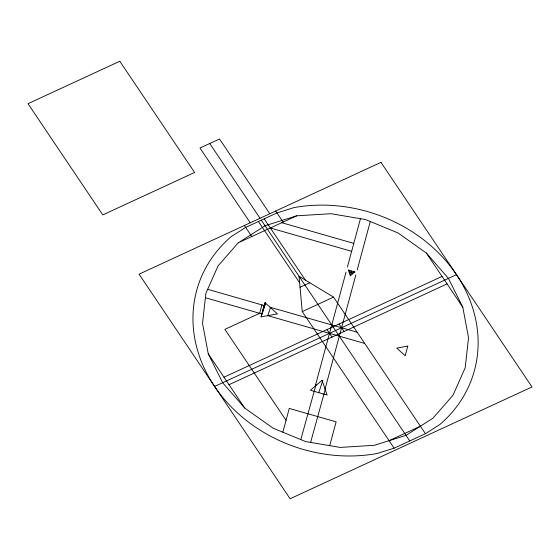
<?xml version="1.0" encoding="UTF-8"?>
<svg xmlns="http://www.w3.org/2000/svg" width="560" height="560" viewBox="0 0 560 560"><rect width="100%" height="100%" fill="white"/><g stroke="black" fill="none" stroke-linecap="round" stroke-linejoin="round"><path stroke-width="0.84" d="M261.912 304.892L259.637 313.299L224.896 329.364L286.048 420.301M261.079 316.876L264.936 302.603L277.445 313.88L261.079 316.876L265.706 302.967M282.835 432.194L289.261 408.408L336.133 421.855L329.707 445.648M300.797 439.6L316.036 384.692M315.224 386.162L346.024 272.125M347.396 267.05L360.458 218.694M350.336 275.751L348.418 270.074L354.83 271.915L350.336 275.751L351.624 270.998M310.618 442.414L325.311 389.151M325.052 388.983L355.845 274.946M357.217 269.871L370.279 221.515M264.964 303.079L264.145 305.529L207.662 289.317M263.011 309.736L265.461 302.372M265.685 302.491L261.87 313.943L205.387 297.731M270.522 307.461L267.806 315.644L364.735 343.469M318.766 392.651L322.847 380.373M238.238 242.823L218.057 265.881L205.877 293.342L202.538 323.337L208.257 353.829L222.656 382.732L244.748 408.079L273.021 428.148L305.557 441.56L340.137 447.412L374.402 445.298L406.021 435.365L432.838 418.285L453.019 395.234L465.199 367.773L468.538 337.771L462.812 307.279L448.42 278.376L426.328 253.029L398.055 232.967L365.519 219.548L330.939 213.703L296.674 215.817L265.055 225.75L238.238 242.823L296.674 215.817M425.418 433.699L439.782 424.55A144.578 123.137 18.4 0 0 456.484 274.652A144.578 123.137 18.4 0 0 293.895 207.62L276.955 212.94L245.651 227.409L231.287 236.558A144.578 123.137 18.4 0 0 214.592 386.456A144.578 123.137 18.4 0 0 377.181 453.488L394.121 448.168L425.418 433.699L333.564 297.115L299.04 276.283L302.26 311.584L394.121 448.168M300.041 287.266L309.785 282.765M302.26 311.584L333.564 297.115M223.986 377.209L442.057 276.409M214.592 386.456L456.484 274.652M229.019 384.699L447.09 283.899M389.081 440.685L420.385 426.216M349.377 272.916L354.83 271.915M281.743 222.712L353.787 243.39M270.34 227.983L351.645 251.321M270.074 307.237L357.189 332.241M348.418 270.074L352.583 273.833M426.328 253.029L462.812 307.279M275.667 211.029L283.108 222.082M269.801 213.738L219.534 138.992L199.969 148.036L250.236 222.782M339.066 324.016L344.099 331.506M264.194 218.841L305.403 280.119M209.755 143.514L260.022 218.26M261.303 220.171L409.766 440.937M258.419 221.508L299.635 282.793M326.97 329.609L332.01 337.092M244.37 225.498L251.804 236.551M208.257 353.829L244.748 408.079M407.792 346.115L405.195 355.726L396.774 348.131L407.792 346.115M322.105 380.289L310.429 390.257L327.103 395.038L322.105 380.289M119.812 61.25L28 103.684L102.795 214.9L194.607 172.466L119.812 61.25M380.961 162.358L139.076 274.169L290.108 498.75L532 386.946L380.961 162.358"/></g></svg>
